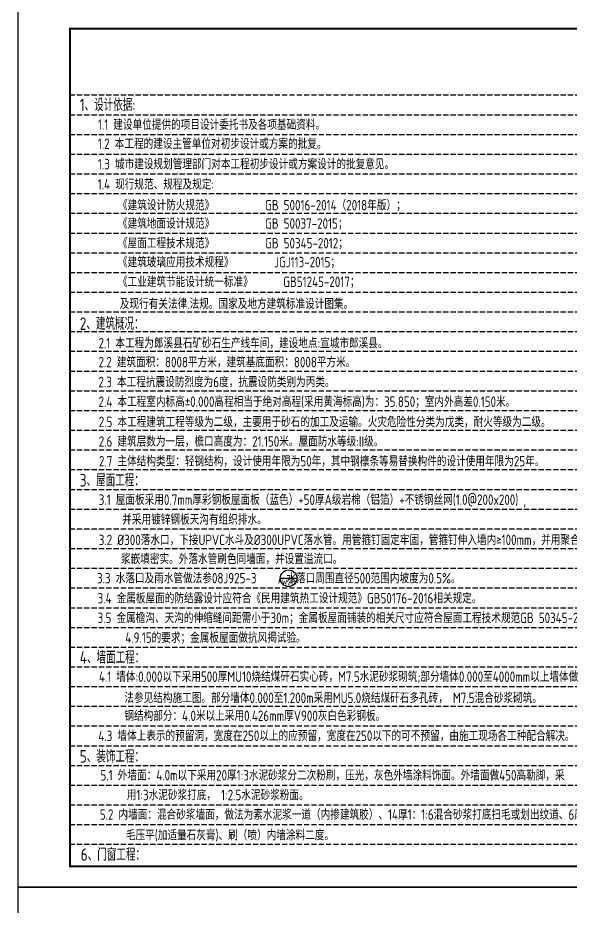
# Model space of a CAD drawing. Extents: x 69728788 to 150676229, y 20164216 to 43663798.
# Drawn here: x 75219157 to 75245601, y 20683016 to 20725491 of the extents above; entities that cross this region are included whole.
import ezdxf
from ezdxf.enums import TextEntityAlignment as Align

# ---------------------------------------------------------------- set-up
doc = ezdxf.new("R2010")
doc.units = 0
doc.header["$LTSCALE"] = 1000
doc.header["$MEASUREMENT"] = 0
doc.linetypes.add('DASH', pattern=[0.35, 0.25, -0.1])
doc.linetypes.add('DOTE', pattern=[2.42, 2, -0.2, 0.02, -0.2])
doc.layers.get('0').update_dxf_attribs({"linetype": 'CONTINUOUS'})
for name, color, linetype in [('DOTE', 251, 'DOTE'), ('PUB_TEXT', 7, 'CONTINUOUS'), ('PUB_TITLE', 4, 'CONTINUOUS')]:
    doc.layers.add(name, color=color, linetype=linetype)
doc.styles.add('_HZTXT', font='tssdeng.shx', dxfattribs={"width": 0.8, "bigfont": 'tssdchn.shx'})

msp = doc.modelspace()

# ---------------------------------------------------------------- linework, layer by layer
at = {"layer": 'DOTE', "color": 251, "linetype": 'DASH'}
for p, q in [((75221636, 20721804, 0), (75286757, 20721804, 0)), ((75221636, 20720862, 0), (75286757, 20720862, 0)), ((75221636, 20719920, 0), (75286757, 20719920, 0)), ((75221636, 20718979, 0), (75286757, 20718979, 0)), ((75221636, 20718037, 0), (75286757, 20718037, 0)), ((75221636, 20717096, 0), (75286757, 20717096, 0)), ((75221636, 20716154, 0), (75286757, 20716154, 0)), ((75221636, 20715212, 0), (75286757, 20715212, 0)), ((75221636, 20714271, 0), (75286757, 20714271, 0)), ((75221636, 20713329, 0), (75286757, 20713329, 0)), ((75221636, 20712387, 0), (75286757, 20712387, 0)), ((75221636, 20711446, 0), (75286757, 20711446, 0)), ((75221636, 20710504, 0), (75286757, 20710504, 0)), ((75221636, 20709563, 0), (75286757, 20709563, 0)), ((75221636, 20708621, 0), (75286757, 20708621, 0)), ((75221636, 20707679, 0), (75286757, 20707679, 0)), ((75221636, 20706738, 0), (75286757, 20706738, 0)), ((75221636, 20705796, 0), (75286757, 20705796, 0)), ((75221636, 20704854, 0), (75286757, 20704854, 0)), ((75221636, 20703913, 0), (75286757, 20703913, 0)), ((75221636, 20702971, 0), (75286757, 20702971, 0)), ((75221636, 20702030, 0), (75286757, 20702030, 0)), ((75221636, 20701088, 0), (75286757, 20701088, 0)), ((75221636, 20700146, 0), (75286757, 20700146, 0)), ((75221636, 20699205, 0), (75286757, 20699205, 0)), ((75221636, 20698263, 0), (75286757, 20698263, 0)), ((75221636, 20697321, 0), (75286757, 20697321, 0)), ((75221636, 20696380, 0), (75270842, 20696380, 0)), ((75221636, 20695438, 0), (75270842, 20695438, 0)), ((75221636, 20694497, 0), (75270842, 20694497, 0)), ((75221636, 20693555, 0), (75270842, 20693555, 0)), ((75221636, 20692613, 0), (75270842, 20692613, 0)), ((75221636, 20691672, 0), (75270842, 20691672, 0)), ((75221636, 20690730, 0), (75270842, 20690730, 0)), ((75221636, 20689788, 0), (75270842, 20689788, 0)), ((75221636, 20688847, 0), (75270842, 20688847, 0)), ((75221636, 20687905, 0), (75270842, 20687905, 0)), ((75221636, 20686964, 0), (75270842, 20686964, 0)), ((75221636, 20686022, 0), (75270842, 20686022, 0))]:
    msp.add_line(p, q, dxfattribs=at)
at = {"layer": 'PUB_TEXT'}
msp.add_line((75231700, 20698724, 0), (75232492, 20698724, 0), dxfattribs=at)
msp.add_circle((75232096, 20698724, 0), 396, dxfattribs=at)
at = {"layer": 'PUB_TITLE'}
for points in [[(75219157, 20683966), (75293457, 20683966), (75293457, 20725966), (75219157, 20725966)], [(75219157, 20565166), (75387357, 20565166), (75387357, 20683966), (75219157, 20683966)]]:
    msp.add_lwpolyline(points, close=True, dxfattribs=at)
at = {"layer": 'PUB_TITLE', "const_width": 100}
msp.add_lwpolyline([(75221657, 20684966), (75292457, 20684966), (75292457, 20724966), (75221657, 20724966)], close=True, dxfattribs=at)

# ---------------------------------------------------------------- texts
at = {"style": '_HZTXT', "width": 0.8}
for s, height, p in [('1、设计依据:', 600, (75222120, 20721035, 0)), ('1.1 建设单位提供的项目设计委托书及各项基础资料。', 500, (75222985, 20720139, 0)), ('1.2 本工程的建设主管单位对初步设计或方案的批复。', 500, (75222985, 20719227, 0)), ('1.3 城市建设规划管理部门对本工程初步设计或方案设计的批复意见。', 500, (75222985, 20718255, 0)), ('1.4 现行规范、规程及规定:', 500, (75222975, 20717288, 0)), ('《建筑设计防火规范》          GB 50016-2014（2018年版）；', 500, (75223944, 20716292, 0)), ('《建筑地面设计规范》          GB 50037-2015；', 500, (75223944, 20715417, 0)), ('《屋面工程技术规范》          GB 50345-2012；', 500, (75223944, 20714475, 0)), ('《建筑玻璃应用技术规程》        JGJ113-2015；', 500, (75223944, 20713574, 0)), ('《工业建筑节能设计统一标准》      GB51245-2017；', 500, (75223944, 20712633, 0)), ('及现行有关法律.法规。国家及地方建筑标准设计图集。', 500, (75224033, 20711582, 0)), ('2、建筑概况：', 600, (75222120, 20710587, 0)), ('2.1 本工程为郎溪县石矿砂石生产线车间，建设地点:宣城市郎溪县。', 500, (75223014, 20709705, 0)), ('2.2 建筑面积：8008平方米，建筑基底面积：8008平方米。', 500, (75223014, 20708798, 0)), ('2.3 本工程抗震设防烈度为6度，抗震设防类别为丙类。', 500, (75223014, 20707849, 0)), ('2.4 本工程室内标高%%P0.000高程相当于绝对高程(采用黄海标高)为：35.850；室内外高差0.150米。', 500, (75223014, 20706908, 0)), ('2.6 建筑层数为一层，檐口高度为：21.150米。屋面防水等级:II级。', 500, (75223025, 20705009, 0)), ('2.7 主体结构类型：轻钢结构，设计使用年限为50年，其中钢檩条等易替换构件的设计使用年限为25年。', 500, (75223037, 20704065, 0)), ('3、屋面工程：', 600, (75222120, 20703105, 0)), ('3.1 屋面板采用0.7mm厚彩钢板屋面板（蓝色）+50厚A级岩棉（铝箔）+不锈钢丝网(1.0@200x200) ,', 500, (75223026, 20702228, 0)), ('并采用镀锌钢板天沟有组织排水。', 500, (75224151, 20701286, 0)), ('3.2 %%C300落水口，下接UPVC水斗及%%C300UPVC落水管。用管箍钉固定牢固，管箍钉伸入墙内≥100mm，并用聚合物砂', 500, (75223026, 20700306, 0)), ('浆嵌填密实。外落水管刷色同墙面，并设置溢流口。', 500, (75224089, 20699401, 0)), ('3.3 水落口及雨水管做法参08J925-3    ，水落口周围直径500范围内坡度为0.5%%%。', 500, (75222943, 20698479, 0)), ('3.4 金属板屋面的防结露设计应符合《民用建筑热工设计规范》GB50176-2016相关规定。 ', 500, (75222970, 20697523, 0)), ('3.5 金属檐沟、天沟的伸缩缝间距需小于30m；金属板屋面铺装的相关尺寸应符合屋面工程技术规范GB 50345-2012中', 500, (75222970, 20696582, 0)), ('4.9.15的要求；金属板屋面做抗风揭试验。 ', 500, (75224291, 20695640, 0)), ('4、墙面工程：', 600, (75222120, 20694646, 0)), ('4.1 墙体:0.000以下采用500厚MU10烧结煤矸石实心砖，M7.5水泥砂浆砌筑;部分墙体0.000至4000mm以上墙体做', 500, (75223033, 20693776, 0)), ('法参见结构施工图。部分墙体0.000至1.200m采用MU5.0烧结煤矸石多孔砖， M7.5混合砂浆砌筑。', 500, (75224250, 20692763, 0)), ('钢结构部分：4.0米以上采用0.426mm厚V900灰白色彩钢板。', 500, (75224250, 20691909, 0)), ('4.3 墙体上表示的预留洞，宽度在250以上的应预留，宽度在250以下的可不预留，由施工现场各工种配合解决。', 500, (75223008, 20690953, 0)), ('5、装饰工程：', 600, (75222120, 20689918, 0)), ('5.1 外墙面：4.0m以下采用20厚1:3水泥砂浆分二次粉刷，压光，灰色外墙涂料饰面。外墙面做450高勒脚，采', 500, (75223109, 20689066, 0)), ('用1:3水泥砂浆打底， 1:2.5水泥砂浆粉面。', 500, (75224365, 20688124, 0)), ('5.2 内墙面：混合砂浆墙面，做法为素水泥浆一道（内掺建筑胶）、14厚1：1:6混合砂浆打底扫毛或划出纹道、6厚1：2混合砂浆拉', 500, (75223075, 20687191, 0)), ('毛压平(加适量石灰膏)、刷（喷）内墙涂料二度。', 500, (75224322, 20686208, 0)), ('6、门窗工程：', 600, (75222166, 20685231))]:
    msp.add_text(s, height=height, dxfattribs=at).set_placement(p)
at = {"color": 0, "style": '_HZTXT', "width": 0.8}
msp.add_text('2.5 本工程建筑工程等级为二级，主要用于砂石的加工及运输。火灾危险性分类为戊类，耐火等级为二级。', height=500, dxfattribs=at).set_placement((75223025, 20705942, 0))
at = {"layer": 'PUB_TEXT', "linetype": 'Continuous', "style": '_HZTXT'}
for s, width, p in [('W28', 0.8, (75232091, 20698418, 0)), ('-', 0.6, (75232107, 20698749, 0))]:
    msp.add_text(s, height=270, dxfattribs=dict(at, width=width)).set_placement(p, align=Align.CENTER)

doc.saveas('drawing.dxf')
